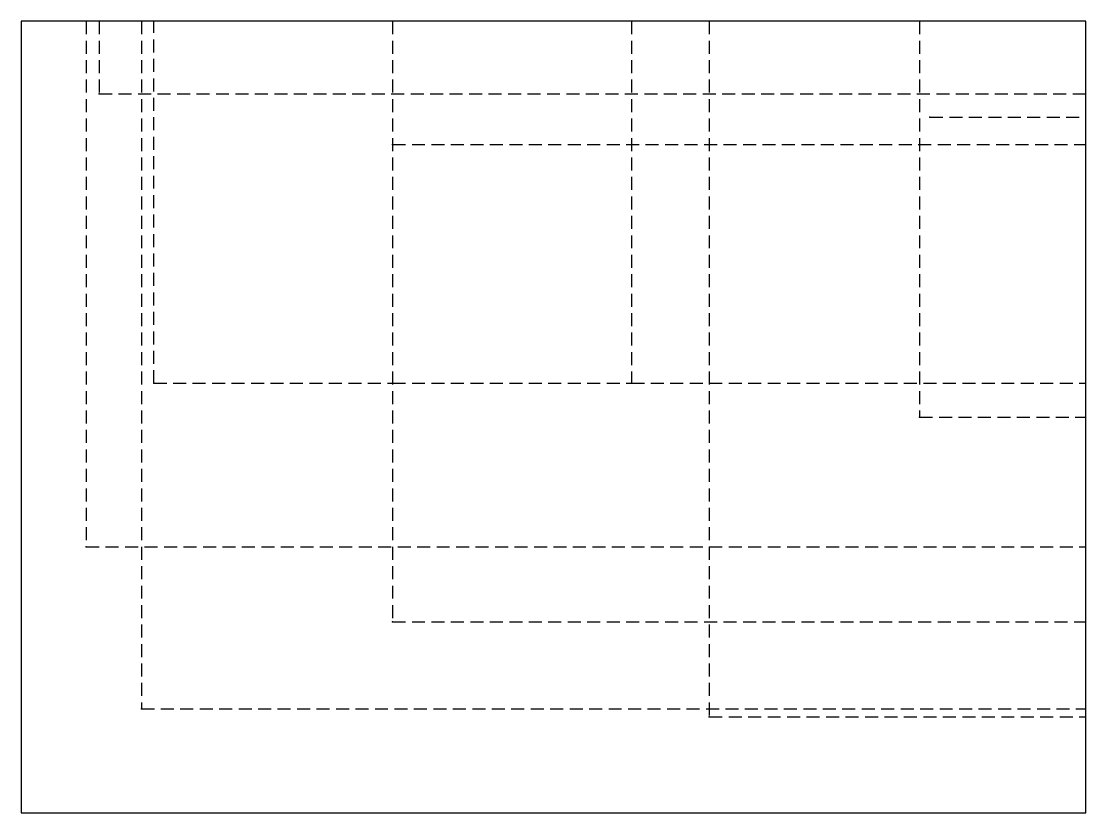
# Model space of a CAD drawing. Header units: millimetres. Extents: x -20.5 to 20.5, y -15.2 to 15.2.
import ezdxf

# ---------------------------------------------------------------- set-up
doc = ezdxf.new("R2010")
doc.units = ezdxf.units.MM
doc.linetypes.add('DASHED', pattern=[0.75, 0.5, -0.25])
doc.layers.get('0').update_dxf_attribs({"linetype": 'CONTINUOUS'})

msp = doc.modelspace()

# ---------------------------------------------------------------- linework, layer by layer
at = {"linetype": 'DASHED'}
for p, q in [((20.5, 15.25), (-18, 15.25)), ((-18, 15.25), (-18, -5)), ((20.5, 15.25), (-17.5, 15.25)), ((-17.5, 15.25), (-17.5, 12.45)), ((20.5, 15.25), (-15.875, 15.25)), ((-15.875, 15.25), (-15.875, -11.25)), ((-15.4, 1.3), (-15.4, 15.25)), ((20.5, 15.25), (-6.2, 15.25)), ((-6.2, 15.25), (-6.2, -7.9)), ((20.5, 15.25), (3, 15.25)), ((3, 15.25), (3, 1.3)), ((20.5, 15.25), (6, 15.25)), ((20.5, 15.25), (6, 15.25)), ((6, 15.25), (6, -11.55)), ((20.5, 15.25), (14.1, 15.25)), ((14.1, 15.25), (14.1, 0)), ((20.5, 0), (20.5, 15.25)), ((20.5, 11.55), (20.5, 15.25)), ((20.5, 1.3), (20.5, 15.25)), ((20.5, -11.55), (20.5, 15.25)), ((20.5, -7.9), (20.5, 15.25)), ((20.5, 12.45), (20.5, 15.25)), ((20.5, -5), (20.5, 15.25)), ((20.5, -11.25), (20.5, 15.25)), ((-17.5, 12.45), (20.5, 12.45)), ((14.5, 11.55), (20.5, 11.55)), ((-6.2, 10.5), (20.5, 10.5)), ((-15.4, 1.3), (-6.2, 1.3)), ((-6.2, 1.3), (3, 1.3)), ((3, 1.3), (20.5, 1.3)), ((14.1, 0), (20.5, 0)), ((-18, -5), (20.5, -5)), ((-6.2, -7.9), (20.5, -7.9)), ((-15.875, -11.25), (20.5, -11.25)), ((6, -11.55), (20.5, -11.55))]:
    msp.add_line(p, q, dxfattribs=at)
msp.add_lwpolyline([(-20.5, 15.25), (-20.5, -15.25), (20.5, -15.25), (20.5, 15.25)], close=True)
for p in [(-17.5, 12.45), (14.5, 11.55), (-6.2, 10.5), (3, 10.5), (-15.4, 1.3), (-6.2, 1.3), (3, 1.3), (14.1, 0), (-18, -5), (-6.2, -7.9), (-15.875, -11.25), (6, -11.55)]:
    msp.add_point(p)

doc.saveas('drawing.dxf')
